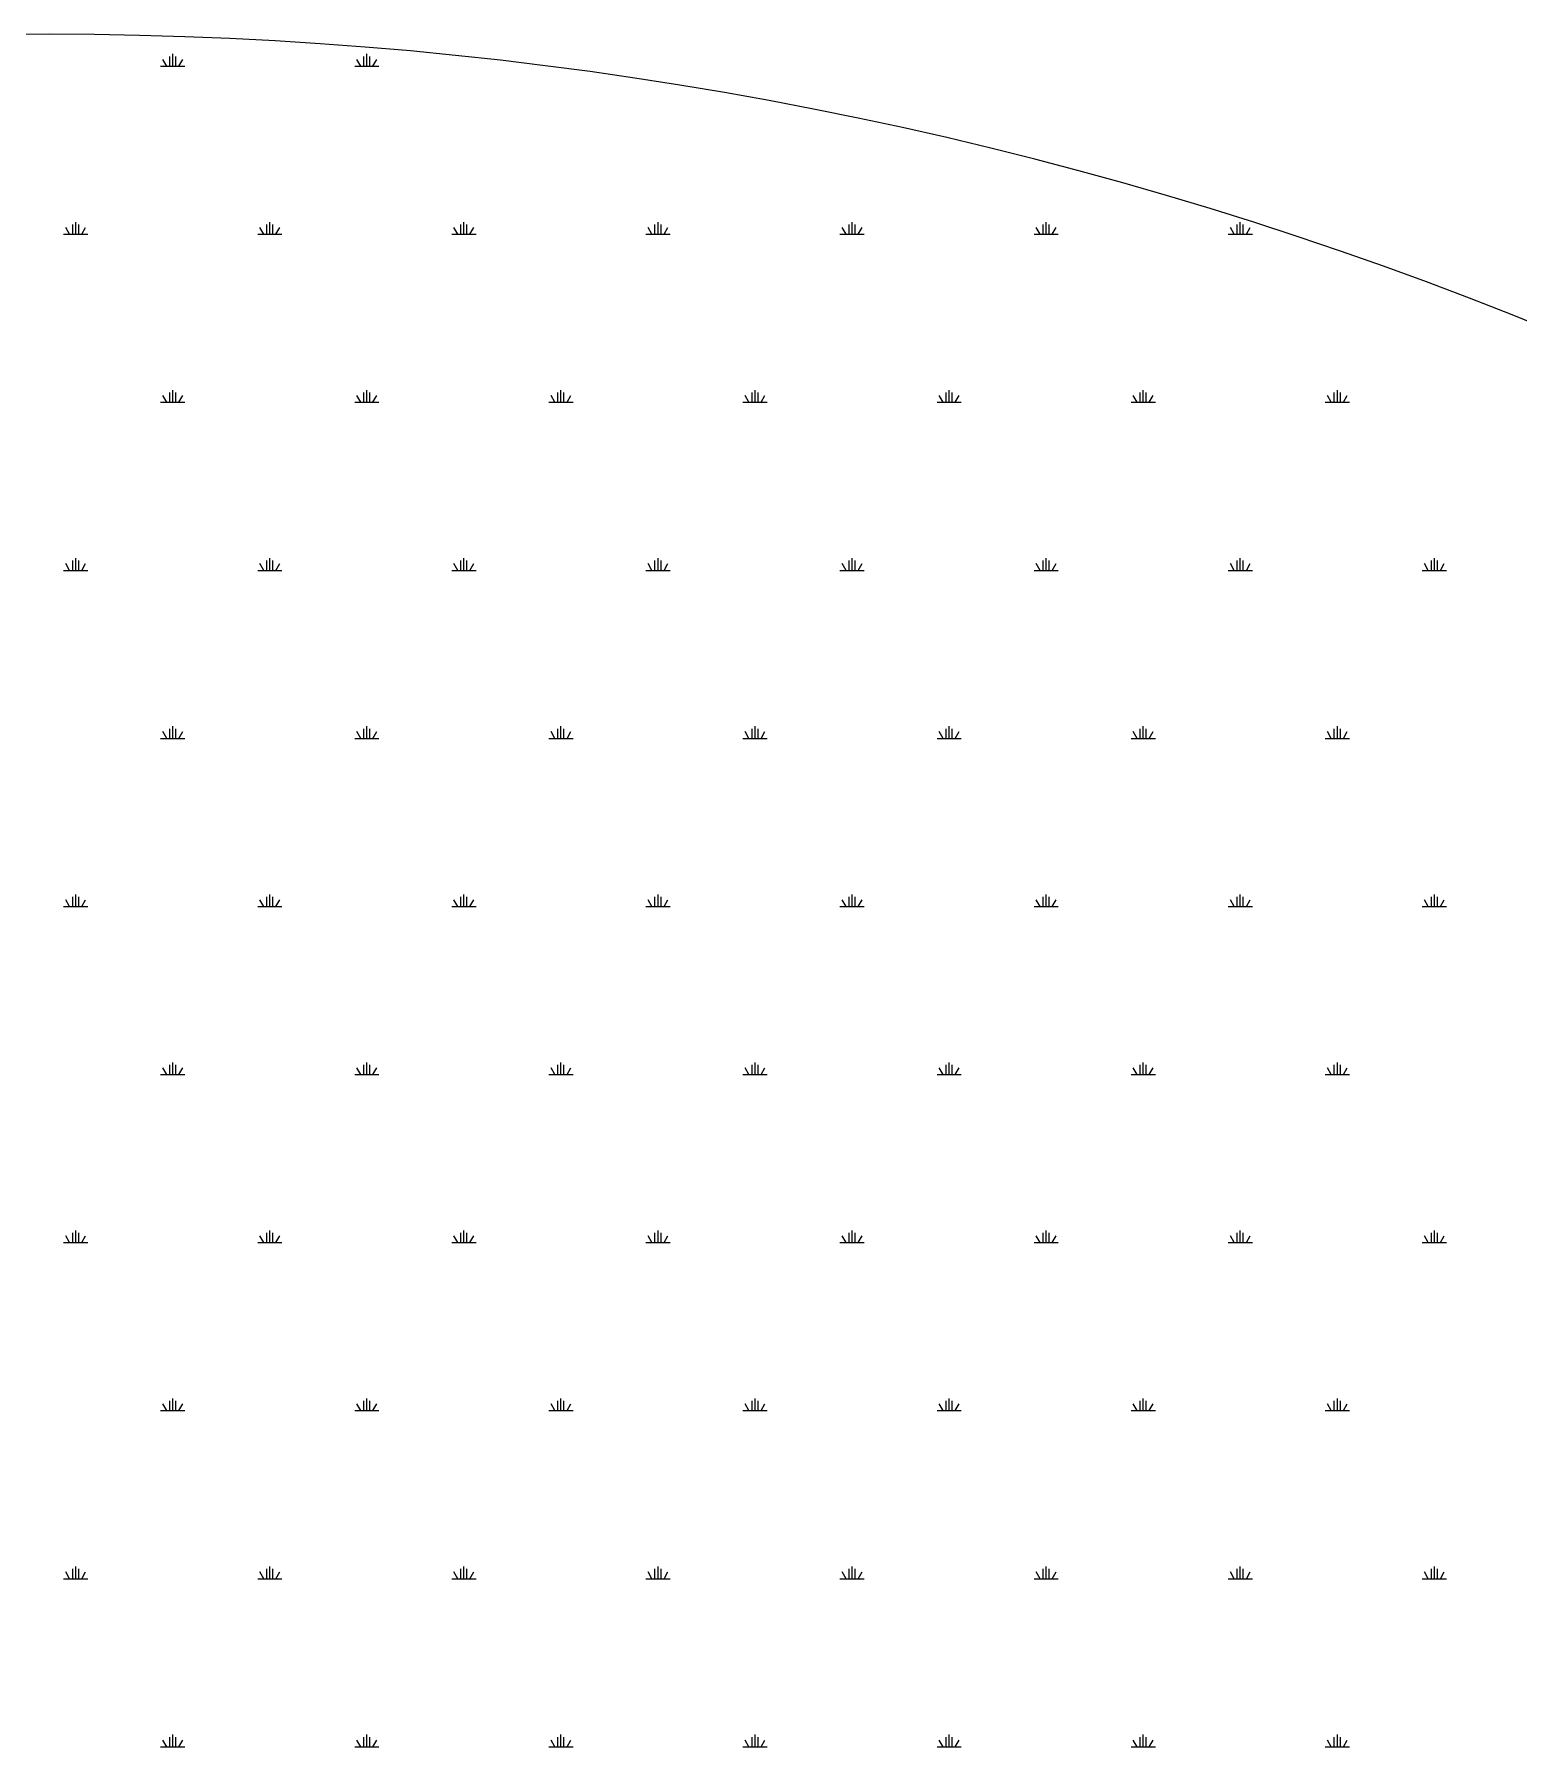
# Model space of a CAD drawing. Header units: inches. Extents: x 0 to 157513, y -28488 to 35640.
# Drawn here: x 33426.6 to 33617.8, y 17399.9 to 17620.5 of the extents above; entities that cross this region are included whole.
import ezdxf

# ---------------------------------------------------------------- set-up
doc = ezdxf.new("R2010")
doc.units = ezdxf.units.IN
doc.header["$LTSCALE"] = 400
doc.header["$MEASUREMENT"] = 0
doc.linetypes.add('PHANTOM', pattern=[2.5, 1.25, -0.25, 0.25, -0.25, 0.25, -0.25])
doc.layers.add('BF STR', color=8, linetype='PHANTOM', lineweight=5)

# ---------------------------------------------------------------- blocks, each defined once
blk = doc.blocks.new('convcs611bc3')
at = {"layer": 'BF STR'}
for p, q in [((-31623.76, 66244.66, -5988.03), (-31623.76, 66245.91, -5988.03)), ((-31623.37, 66244.66, -5988.03), (-31623.37, 66246.23, -5988.03)), ((-31622.98, 66244.66, -5988.03), (-31622.98, 66245.91, -5988.03)), ((-31598.76, 66244.66, -5988.03), (-31598.76, 66245.91, -5988.03)), ((-31598.37, 66244.66, -5988.03), (-31598.37, 66246.23, -5988.03)), ((-31597.98, 66244.66, -5988.03), (-31597.98, 66245.91, -5988.03)), ((-31624.93, 66244.66, -5988.03), (-31621.81, 66244.66, -5988.03)), ((-31624.15, 66244.66, -5988.03), (-31624.65, 66245.53, -5988.03)), ((-31622.59, 66244.66, -5988.03), (-31622.09, 66245.53, -5988.03)), ((-31599.93, 66244.66, -5988.03), (-31596.81, 66244.66, -5988.03)), ((-31599.15, 66244.66, -5988.03), (-31599.65, 66245.53, -5988.03)), ((-31597.59, 66244.66, -5988.03), (-31597.09, 66245.53, -5988.03)), ((-31636.65, 66223.01, -5988.03), (-31637.15, 66223.88, -5988.03)), ((-31636.26, 66223.01, -5988.03), (-31636.26, 66224.26, -5988.03)), ((-31635.87, 66223.01, -5988.03), (-31635.87, 66224.58, -5988.03)), ((-31635.48, 66223.01, -5988.03), (-31635.48, 66224.26, -5988.03)), ((-31635.09, 66223.01, -5988.03), (-31634.59, 66223.88, -5988.03)), ((-31611.65, 66223.01, -5988.03), (-31612.15, 66223.88, -5988.03)), ((-31611.26, 66223.01, -5988.03), (-31611.26, 66224.26, -5988.03)), ((-31610.87, 66223.01, -5988.03), (-31610.87, 66224.58, -5988.03)), ((-31610.48, 66223.01, -5988.03), (-31610.48, 66224.26, -5988.03)), ((-31610.09, 66223.01, -5988.03), (-31609.59, 66223.88, -5988.03)), ((-31586.65, 66223.01, -5988.03), (-31587.15, 66223.88, -5988.03)), ((-31586.26, 66223.01, -5988.03), (-31586.26, 66224.26, -5988.03)), ((-31585.87, 66223.01, -5988.03), (-31585.87, 66224.58, -5988.03)), ((-31585.48, 66223.01, -5988.03), (-31585.48, 66224.26, -5988.03)), ((-31585.09, 66223.01, -5988.03), (-31584.59, 66223.88, -5988.03)), ((-31561.65, 66223.01, -5988.03), (-31562.15, 66223.88, -5988.03)), ((-31561.26, 66223.01, -5988.03), (-31561.26, 66224.26, -5988.03)), ((-31560.87, 66223.01, -5988.03), (-31560.87, 66224.58, -5988.03)), ((-31560.48, 66223.01, -5988.03), (-31560.48, 66224.26, -5988.03)), ((-31560.09, 66223.01, -5988.03), (-31559.59, 66223.88, -5988.03)), ((-31536.65, 66223.01, -5988.03), (-31537.15, 66223.88, -5988.03)), ((-31536.26, 66223.01, -5988.03), (-31536.26, 66224.26, -5988.03)), ((-31535.87, 66223.01, -5988.03), (-31535.87, 66224.58, -5988.03)), ((-31535.48, 66223.01, -5988.03), (-31535.48, 66224.26, -5988.03)), ((-31535.09, 66223.01, -5988.03), (-31534.59, 66223.88, -5988.03)), ((-31511.65, 66223.01, -5988.03), (-31512.15, 66223.88, -5988.03)), ((-31511.26, 66223.01, -5988.03), (-31511.26, 66224.26, -5988.03)), ((-31510.87, 66223.01, -5988.03), (-31510.87, 66224.58, -5988.03)), ((-31510.48, 66223.01, -5988.03), (-31510.48, 66224.26, -5988.03)), ((-31510.09, 66223.01, -5988.03), (-31509.59, 66223.88, -5988.03)), ((-31486.65, 66223.01, -5988.03), (-31487.15, 66223.88, -5988.03)), ((-31486.26, 66223.01, -5988.03), (-31486.26, 66224.26, -5988.03)), ((-31485.87, 66223.01, -5988.03), (-31485.87, 66224.58, -5988.03)), ((-31485.48, 66223.01, -5988.03), (-31485.48, 66224.26, -5988.03)), ((-31485.09, 66223.01, -5988.03), (-31484.59, 66223.88, -5988.03)), ((-31637.43, 66223.01, -5988.03), (-31634.31, 66223.01, -5988.03)), ((-31612.43, 66223.01, -5988.03), (-31609.31, 66223.01, -5988.03)), ((-31587.43, 66223.01, -5988.03), (-31584.31, 66223.01, -5988.03)), ((-31562.43, 66223.01, -5988.03), (-31559.31, 66223.01, -5988.03)), ((-31537.43, 66223.01, -5988.03), (-31534.31, 66223.01, -5988.03)), ((-31512.43, 66223.01, -5988.03), (-31509.31, 66223.01, -5988.03)), ((-31487.43, 66223.01, -5988.03), (-31484.31, 66223.01, -5988.03)), ((-31624.15, 66201.36, -5988.03), (-31624.65, 66202.23, -5988.03)), ((-31623.76, 66201.36, -5988.03), (-31623.76, 66202.61, -5988.03)), ((-31623.37, 66201.36, -5988.03), (-31623.37, 66202.93, -5988.03)), ((-31622.98, 66201.36, -5988.03), (-31622.98, 66202.61, -5988.03)), ((-31622.59, 66201.36, -5988.03), (-31622.09, 66202.23, -5988.03)), ((-31599.15, 66201.36, -5988.03), (-31599.65, 66202.23, -5988.03)), ((-31598.76, 66201.36, -5988.03), (-31598.76, 66202.61, -5988.03)), ((-31598.37, 66201.36, -5988.03), (-31598.37, 66202.93, -5988.03)), ((-31597.98, 66201.36, -5988.03), (-31597.98, 66202.61, -5988.03)), ((-31597.59, 66201.36, -5988.03), (-31597.09, 66202.23, -5988.03)), ((-31574.15, 66201.36, -5988.03), (-31574.65, 66202.23, -5988.03)), ((-31573.76, 66201.36, -5988.03), (-31573.76, 66202.61, -5988.03)), ((-31573.37, 66201.36, -5988.03), (-31573.37, 66202.93, -5988.03)), ((-31572.98, 66201.36, -5988.03), (-31572.98, 66202.61, -5988.03)), ((-31572.59, 66201.36, -5988.03), (-31572.09, 66202.23, -5988.03)), ((-31549.15, 66201.36, -5988.03), (-31549.65, 66202.23, -5988.03)), ((-31548.76, 66201.36, -5988.03), (-31548.76, 66202.61, -5988.03)), ((-31548.37, 66201.36, -5988.03), (-31548.37, 66202.93, -5988.03)), ((-31547.98, 66201.36, -5988.03), (-31547.98, 66202.61, -5988.03)), ((-31547.59, 66201.36, -5988.03), (-31547.09, 66202.23, -5988.03)), ((-31524.15, 66201.36, -5988.03), (-31524.65, 66202.23, -5988.03)), ((-31523.76, 66201.36, -5988.03), (-31523.76, 66202.61, -5988.03)), ((-31523.37, 66201.36, -5988.03), (-31523.37, 66202.93, -5988.03)), ((-31522.98, 66201.36, -5988.03), (-31522.98, 66202.61, -5988.03)), ((-31522.59, 66201.36, -5988.03), (-31522.09, 66202.23, -5988.03)), ((-31499.15, 66201.36, -5988.03), (-31499.65, 66202.23, -5988.03)), ((-31498.76, 66201.36, -5988.03), (-31498.76, 66202.61, -5988.03)), ((-31498.37, 66201.36, -5988.03), (-31498.37, 66202.93, -5988.03)), ((-31497.98, 66201.36, -5988.03), (-31497.98, 66202.61, -5988.03)), ((-31497.59, 66201.36, -5988.03), (-31497.09, 66202.23, -5988.03)), ((-31474.15, 66201.36, -5988.03), (-31474.65, 66202.23, -5988.03)), ((-31473.76, 66201.36, -5988.03), (-31473.76, 66202.61, -5988.03)), ((-31473.37, 66201.36, -5988.03), (-31473.37, 66202.93, -5988.03)), ((-31472.98, 66201.36, -5988.03), (-31472.98, 66202.61, -5988.03)), ((-31472.59, 66201.36, -5988.03), (-31472.09, 66202.23, -5988.03)), ((-31624.93, 66201.36, -5988.03), (-31621.81, 66201.36, -5988.03)), ((-31599.93, 66201.36, -5988.03), (-31596.81, 66201.36, -5988.03)), ((-31574.93, 66201.36, -5988.03), (-31571.81, 66201.36, -5988.03)), ((-31549.93, 66201.36, -5988.03), (-31546.81, 66201.36, -5988.03)), ((-31524.93, 66201.36, -5988.03), (-31521.81, 66201.36, -5988.03)), ((-31499.93, 66201.36, -5988.03), (-31496.81, 66201.36, -5988.03)), ((-31474.93, 66201.36, -5988.03), (-31471.81, 66201.36, -5988.03)), ((-31637.43, 66179.71, -5988.03), (-31634.31, 66179.71, -5988.03)), ((-31636.65, 66179.71, -5988.03), (-31637.15, 66180.58, -5988.03)), ((-31636.26, 66179.71, -5988.03), (-31636.26, 66180.96, -5988.03)), ((-31635.87, 66179.71, -5988.03), (-31635.87, 66181.28, -5988.03)), ((-31635.48, 66179.71, -5988.03), (-31635.48, 66180.96, -5988.03)), ((-31635.09, 66179.71, -5988.03), (-31634.59, 66180.58, -5988.03)), ((-31612.43, 66179.71, -5988.03), (-31609.31, 66179.71, -5988.03)), ((-31611.65, 66179.71, -5988.03), (-31612.15, 66180.58, -5988.03)), ((-31611.26, 66179.71, -5988.03), (-31611.26, 66180.96, -5988.03)), ((-31610.87, 66179.71, -5988.03), (-31610.87, 66181.28, -5988.03)), ((-31610.48, 66179.71, -5988.03), (-31610.48, 66180.96, -5988.03)), ((-31610.09, 66179.71, -5988.03), (-31609.59, 66180.58, -5988.03)), ((-31587.43, 66179.71, -5988.03), (-31584.31, 66179.71, -5988.03)), ((-31586.65, 66179.71, -5988.03), (-31587.15, 66180.58, -5988.03)), ((-31586.26, 66179.71, -5988.03), (-31586.26, 66180.96, -5988.03)), ((-31585.87, 66179.71, -5988.03), (-31585.87, 66181.28, -5988.03)), ((-31585.48, 66179.71, -5988.03), (-31585.48, 66180.96, -5988.03)), ((-31585.09, 66179.71, -5988.03), (-31584.59, 66180.58, -5988.03)), ((-31562.43, 66179.71, -5988.03), (-31559.31, 66179.71, -5988.03)), ((-31561.65, 66179.71, -5988.03), (-31562.15, 66180.58, -5988.03)), ((-31561.26, 66179.71, -5988.03), (-31561.26, 66180.96, -5988.03)), ((-31560.87, 66179.71, -5988.03), (-31560.87, 66181.28, -5988.03)), ((-31560.48, 66179.71, -5988.03), (-31560.48, 66180.96, -5988.03)), ((-31560.09, 66179.71, -5988.03), (-31559.59, 66180.58, -5988.03)), ((-31537.43, 66179.71, -5988.03), (-31534.31, 66179.71, -5988.03)), ((-31536.65, 66179.71, -5988.03), (-31537.15, 66180.58, -5988.03)), ((-31536.26, 66179.71, -5988.03), (-31536.26, 66180.96, -5988.03)), ((-31535.87, 66179.71, -5988.03), (-31535.87, 66181.28, -5988.03)), ((-31535.48, 66179.71, -5988.03), (-31535.48, 66180.96, -5988.03)), ((-31535.09, 66179.71, -5988.03), (-31534.59, 66180.58, -5988.03)), ((-31512.43, 66179.71, -5988.03), (-31509.31, 66179.71, -5988.03)), ((-31511.65, 66179.71, -5988.03), (-31512.15, 66180.58, -5988.03)), ((-31511.26, 66179.71, -5988.03), (-31511.26, 66180.96, -5988.03)), ((-31510.87, 66179.71, -5988.03), (-31510.87, 66181.28, -5988.03)), ((-31510.48, 66179.71, -5988.03), (-31510.48, 66180.96, -5988.03)), ((-31510.09, 66179.71, -5988.03), (-31509.59, 66180.58, -5988.03)), ((-31487.43, 66179.71, -5988.03), (-31484.31, 66179.71, -5988.03)), ((-31486.65, 66179.71, -5988.03), (-31487.15, 66180.58, -5988.03)), ((-31486.26, 66179.71, -5988.03), (-31486.26, 66180.96, -5988.03)), ((-31485.87, 66179.71, -5988.03), (-31485.87, 66181.28, -5988.03)), ((-31485.48, 66179.71, -5988.03), (-31485.48, 66180.96, -5988.03)), ((-31485.09, 66179.71, -5988.03), (-31484.59, 66180.58, -5988.03)), ((-31462.43, 66179.71, -5988.03), (-31459.31, 66179.71, -5988.03)), ((-31461.65, 66179.71, -5988.03), (-31462.15, 66180.58, -5988.03)), ((-31461.26, 66179.71, -5988.03), (-31461.26, 66180.96, -5988.03)), ((-31460.87, 66179.71, -5988.03), (-31460.87, 66181.28, -5988.03)), ((-31460.48, 66179.71, -5988.03), (-31460.48, 66180.96, -5988.03)), ((-31460.09, 66179.71, -5988.03), (-31459.59, 66180.58, -5988.03)), ((-31624.93, 66158.06, -5988.03), (-31621.81, 66158.06, -5988.03)), ((-31624.15, 66158.06, -5988.03), (-31624.65, 66158.93, -5988.03)), ((-31623.76, 66158.06, -5988.03), (-31623.76, 66159.31, -5988.03)), ((-31623.37, 66158.06, -5988.03), (-31623.37, 66159.62, -5988.03)), ((-31622.98, 66158.06, -5988.03), (-31622.98, 66159.31, -5988.03)), ((-31622.59, 66158.06, -5988.03), (-31622.09, 66158.93, -5988.03)), ((-31599.93, 66158.06, -5988.03), (-31596.81, 66158.06, -5988.03)), ((-31599.15, 66158.06, -5988.03), (-31599.65, 66158.93, -5988.03)), ((-31598.76, 66158.06, -5988.03), (-31598.76, 66159.31, -5988.03)), ((-31598.37, 66158.06, -5988.03), (-31598.37, 66159.62, -5988.03)), ((-31597.98, 66158.06, -5988.03), (-31597.98, 66159.31, -5988.03)), ((-31597.59, 66158.06, -5988.03), (-31597.09, 66158.93, -5988.03)), ((-31574.93, 66158.06, -5988.03), (-31571.81, 66158.06, -5988.03)), ((-31574.15, 66158.06, -5988.03), (-31574.65, 66158.93, -5988.03)), ((-31573.76, 66158.06, -5988.03), (-31573.76, 66159.31, -5988.03)), ((-31573.37, 66158.06, -5988.03), (-31573.37, 66159.62, -5988.03)), ((-31572.98, 66158.06, -5988.03), (-31572.98, 66159.31, -5988.03)), ((-31572.59, 66158.06, -5988.03), (-31572.09, 66158.93, -5988.03)), ((-31549.93, 66158.06, -5988.03), (-31546.81, 66158.06, -5988.03)), ((-31549.15, 66158.06, -5988.03), (-31549.65, 66158.93, -5988.03)), ((-31548.76, 66158.06, -5988.03), (-31548.76, 66159.31, -5988.03)), ((-31548.37, 66158.06, -5988.03), (-31548.37, 66159.62, -5988.03)), ((-31547.98, 66158.06, -5988.03), (-31547.98, 66159.31, -5988.03)), ((-31547.59, 66158.06, -5988.03), (-31547.09, 66158.93, -5988.03)), ((-31524.93, 66158.06, -5988.03), (-31521.81, 66158.06, -5988.03)), ((-31524.15, 66158.06, -5988.03), (-31524.65, 66158.93, -5988.03)), ((-31523.76, 66158.06, -5988.03), (-31523.76, 66159.31, -5988.03)), ((-31523.37, 66158.06, -5988.03), (-31523.37, 66159.62, -5988.03)), ((-31522.98, 66158.06, -5988.03), (-31522.98, 66159.31, -5988.03)), ((-31522.59, 66158.06, -5988.03), (-31522.09, 66158.93, -5988.03)), ((-31499.93, 66158.06, -5988.03), (-31496.81, 66158.06, -5988.03)), ((-31499.15, 66158.06, -5988.03), (-31499.65, 66158.93, -5988.03)), ((-31498.76, 66158.06, -5988.03), (-31498.76, 66159.31, -5988.03)), ((-31498.37, 66158.06, -5988.03), (-31498.37, 66159.62, -5988.03)), ((-31497.98, 66158.06, -5988.03), (-31497.98, 66159.31, -5988.03)), ((-31497.59, 66158.06, -5988.03), (-31497.09, 66158.93, -5988.03)), ((-31474.93, 66158.06, -5988.03), (-31471.81, 66158.06, -5988.03)), ((-31474.15, 66158.06, -5988.03), (-31474.65, 66158.93, -5988.03)), ((-31473.76, 66158.06, -5988.03), (-31473.76, 66159.31, -5988.03)), ((-31473.37, 66158.06, -5988.03), (-31473.37, 66159.62, -5988.03)), ((-31472.98, 66158.06, -5988.03), (-31472.98, 66159.31, -5988.03)), ((-31472.59, 66158.06, -5988.03), (-31472.09, 66158.93, -5988.03)), ((-31636.26, 66136.41, -5988.03), (-31636.26, 66137.66, -5988.03)), ((-31635.87, 66136.41, -5988.03), (-31635.87, 66137.97, -5988.03)), ((-31635.48, 66136.41, -5988.03), (-31635.48, 66137.66, -5988.03)), ((-31611.26, 66136.41, -5988.03), (-31611.26, 66137.66, -5988.03)), ((-31610.87, 66136.41, -5988.03), (-31610.87, 66137.97, -5988.03)), ((-31610.48, 66136.41, -5988.03), (-31610.48, 66137.66, -5988.03)), ((-31586.26, 66136.41, -5988.03), (-31586.26, 66137.66, -5988.03)), ((-31585.87, 66136.41, -5988.03), (-31585.87, 66137.97, -5988.03)), ((-31585.48, 66136.41, -5988.03), (-31585.48, 66137.66, -5988.03)), ((-31561.26, 66136.41, -5988.03), (-31561.26, 66137.66, -5988.03)), ((-31560.87, 66136.41, -5988.03), (-31560.87, 66137.97, -5988.03)), ((-31560.48, 66136.41, -5988.03), (-31560.48, 66137.66, -5988.03)), ((-31536.26, 66136.41, -5988.03), (-31536.26, 66137.66, -5988.03)), ((-31535.87, 66136.41, -5988.03), (-31535.87, 66137.97, -5988.03)), ((-31535.48, 66136.41, -5988.03), (-31535.48, 66137.66, -5988.03)), ((-31511.26, 66136.41, -5988.03), (-31511.26, 66137.66, -5988.03)), ((-31510.87, 66136.41, -5988.03), (-31510.87, 66137.97, -5988.03)), ((-31510.48, 66136.41, -5988.03), (-31510.48, 66137.66, -5988.03)), ((-31486.26, 66136.41, -5988.03), (-31486.26, 66137.66, -5988.03)), ((-31485.87, 66136.41, -5988.03), (-31485.87, 66137.97, -5988.03)), ((-31485.48, 66136.41, -5988.03), (-31485.48, 66137.66, -5988.03)), ((-31461.26, 66136.41, -5988.03), (-31461.26, 66137.66, -5988.03)), ((-31460.87, 66136.41, -5988.03), (-31460.87, 66137.97, -5988.03)), ((-31460.48, 66136.41, -5988.03), (-31460.48, 66137.66, -5988.03)), ((-31637.43, 66136.41, -5988.03), (-31634.31, 66136.41, -5988.03)), ((-31636.65, 66136.41, -5988.03), (-31637.15, 66137.28, -5988.03)), ((-31635.09, 66136.41, -5988.03), (-31634.59, 66137.28, -5988.03)), ((-31612.43, 66136.41, -5988.03), (-31609.31, 66136.41, -5988.03)), ((-31611.65, 66136.41, -5988.03), (-31612.15, 66137.28, -5988.03)), ((-31610.09, 66136.41, -5988.03), (-31609.59, 66137.28, -5988.03)), ((-31587.43, 66136.41, -5988.03), (-31584.31, 66136.41, -5988.03)), ((-31586.65, 66136.41, -5988.03), (-31587.15, 66137.28, -5988.03)), ((-31585.09, 66136.41, -5988.03), (-31584.59, 66137.28, -5988.03)), ((-31562.43, 66136.41, -5988.03), (-31559.31, 66136.41, -5988.03)), ((-31561.65, 66136.41, -5988.03), (-31562.15, 66137.28, -5988.03)), ((-31560.09, 66136.41, -5988.03), (-31559.59, 66137.28, -5988.03)), ((-31537.43, 66136.41, -5988.03), (-31534.31, 66136.41, -5988.03)), ((-31536.65, 66136.41, -5988.03), (-31537.15, 66137.28, -5988.03)), ((-31535.09, 66136.41, -5988.03), (-31534.59, 66137.28, -5988.03)), ((-31512.43, 66136.41, -5988.03), (-31509.31, 66136.41, -5988.03)), ((-31511.65, 66136.41, -5988.03), (-31512.15, 66137.28, -5988.03)), ((-31510.09, 66136.41, -5988.03), (-31509.59, 66137.28, -5988.03)), ((-31487.43, 66136.41, -5988.03), (-31484.31, 66136.41, -5988.03)), ((-31486.65, 66136.41, -5988.03), (-31487.15, 66137.28, -5988.03)), ((-31485.09, 66136.41, -5988.03), (-31484.59, 66137.28, -5988.03)), ((-31462.43, 66136.41, -5988.03), (-31459.31, 66136.41, -5988.03)), ((-31461.65, 66136.41, -5988.03), (-31462.15, 66137.28, -5988.03)), ((-31460.09, 66136.41, -5988.03), (-31459.59, 66137.28, -5988.03)), ((-31624.15, 66114.76, -5988.03), (-31624.65, 66115.63, -5988.03)), ((-31623.76, 66114.76, -5988.03), (-31623.76, 66116.01, -5988.03)), ((-31623.37, 66114.76, -5988.03), (-31623.37, 66116.32, -5988.03)), ((-31622.98, 66114.76, -5988.03), (-31622.98, 66116.01, -5988.03)), ((-31622.59, 66114.76, -5988.03), (-31622.09, 66115.63, -5988.03)), ((-31599.15, 66114.76, -5988.03), (-31599.65, 66115.63, -5988.03)), ((-31598.76, 66114.76, -5988.03), (-31598.76, 66116.01, -5988.03)), ((-31598.37, 66114.76, -5988.03), (-31598.37, 66116.32, -5988.03)), ((-31597.98, 66114.76, -5988.03), (-31597.98, 66116.01, -5988.03)), ((-31597.59, 66114.76, -5988.03), (-31597.09, 66115.63, -5988.03)), ((-31574.15, 66114.76, -5988.03), (-31574.65, 66115.63, -5988.03)), ((-31573.76, 66114.76, -5988.03), (-31573.76, 66116.01, -5988.03)), ((-31573.37, 66114.76, -5988.03), (-31573.37, 66116.32, -5988.03)), ((-31572.98, 66114.76, -5988.03), (-31572.98, 66116.01, -5988.03)), ((-31572.59, 66114.76, -5988.03), (-31572.09, 66115.63, -5988.03)), ((-31549.15, 66114.76, -5988.03), (-31549.65, 66115.63, -5988.03)), ((-31548.76, 66114.76, -5988.03), (-31548.76, 66116.01, -5988.03)), ((-31548.37, 66114.76, -5988.03), (-31548.37, 66116.32, -5988.03)), ((-31547.98, 66114.76, -5988.03), (-31547.98, 66116.01, -5988.03)), ((-31547.59, 66114.76, -5988.03), (-31547.09, 66115.63, -5988.03)), ((-31524.15, 66114.76, -5988.03), (-31524.65, 66115.63, -5988.03)), ((-31523.76, 66114.76, -5988.03), (-31523.76, 66116.01, -5988.03)), ((-31523.37, 66114.76, -5988.03), (-31523.37, 66116.32, -5988.03)), ((-31522.98, 66114.76, -5988.03), (-31522.98, 66116.01, -5988.03)), ((-31522.59, 66114.76, -5988.03), (-31522.09, 66115.63, -5988.03)), ((-31499.15, 66114.76, -5988.03), (-31499.65, 66115.63, -5988.03)), ((-31498.76, 66114.76, -5988.03), (-31498.76, 66116.01, -5988.03)), ((-31498.37, 66114.76, -5988.03), (-31498.37, 66116.32, -5988.03)), ((-31497.98, 66114.76, -5988.03), (-31497.98, 66116.01, -5988.03)), ((-31497.59, 66114.76, -5988.03), (-31497.09, 66115.63, -5988.03)), ((-31474.15, 66114.76, -5988.03), (-31474.65, 66115.63, -5988.03)), ((-31473.76, 66114.76, -5988.03), (-31473.76, 66116.01, -5988.03)), ((-31473.37, 66114.76, -5988.03), (-31473.37, 66116.32, -5988.03)), ((-31472.98, 66114.76, -5988.03), (-31472.98, 66116.01, -5988.03)), ((-31472.59, 66114.76, -5988.03), (-31472.09, 66115.63, -5988.03)), ((-31624.93, 66114.76, -5988.03), (-31621.81, 66114.76, -5988.03)), ((-31599.93, 66114.76, -5988.03), (-31596.81, 66114.76, -5988.03)), ((-31574.93, 66114.76, -5988.03), (-31571.81, 66114.76, -5988.03)), ((-31549.93, 66114.76, -5988.03), (-31546.81, 66114.76, -5988.03)), ((-31524.93, 66114.76, -5988.03), (-31521.81, 66114.76, -5988.03)), ((-31499.93, 66114.76, -5988.03), (-31496.81, 66114.76, -5988.03)), ((-31474.93, 66114.76, -5988.03), (-31471.81, 66114.76, -5988.03)), ((-31636.65, 66093.11, -5988.03), (-31637.15, 66093.98, -5988.03)), ((-31636.26, 66093.11, -5988.03), (-31636.26, 66094.36, -5988.03)), ((-31635.87, 66093.11, -5988.03), (-31635.87, 66094.67, -5988.03)), ((-31635.48, 66093.11, -5988.03), (-31635.48, 66094.36, -5988.03)), ((-31635.09, 66093.11, -5988.03), (-31634.59, 66093.98, -5988.03)), ((-31611.65, 66093.11, -5988.03), (-31612.15, 66093.98, -5988.03)), ((-31611.26, 66093.11, -5988.03), (-31611.26, 66094.36, -5988.03)), ((-31610.87, 66093.11, -5988.03), (-31610.87, 66094.67, -5988.03)), ((-31610.48, 66093.11, -5988.03), (-31610.48, 66094.36, -5988.03)), ((-31610.09, 66093.11, -5988.03), (-31609.59, 66093.98, -5988.03)), ((-31586.65, 66093.11, -5988.03), (-31587.15, 66093.98, -5988.03)), ((-31586.26, 66093.11, -5988.03), (-31586.26, 66094.36, -5988.03)), ((-31585.87, 66093.11, -5988.03), (-31585.87, 66094.67, -5988.03)), ((-31585.48, 66093.11, -5988.03), (-31585.48, 66094.36, -5988.03)), ((-31585.09, 66093.11, -5988.03), (-31584.59, 66093.98, -5988.03)), ((-31561.65, 66093.11, -5988.03), (-31562.15, 66093.98, -5988.03)), ((-31561.26, 66093.11, -5988.03), (-31561.26, 66094.36, -5988.03)), ((-31560.87, 66093.11, -5988.03), (-31560.87, 66094.67, -5988.03)), ((-31560.48, 66093.11, -5988.03), (-31560.48, 66094.36, -5988.03)), ((-31560.09, 66093.11, -5988.03), (-31559.59, 66093.98, -5988.03)), ((-31536.65, 66093.11, -5988.03), (-31537.15, 66093.98, -5988.03)), ((-31536.26, 66093.11, -5988.03), (-31536.26, 66094.36, -5988.03)), ((-31535.87, 66093.11, -5988.03), (-31535.87, 66094.67, -5988.03)), ((-31535.48, 66093.11, -5988.03), (-31535.48, 66094.36, -5988.03)), ((-31535.09, 66093.11, -5988.03), (-31534.59, 66093.98, -5988.03)), ((-31511.65, 66093.11, -5988.03), (-31512.15, 66093.98, -5988.03)), ((-31511.26, 66093.11, -5988.03), (-31511.26, 66094.36, -5988.03)), ((-31510.87, 66093.11, -5988.03), (-31510.87, 66094.67, -5988.03)), ((-31510.48, 66093.11, -5988.03), (-31510.48, 66094.36, -5988.03)), ((-31510.09, 66093.11, -5988.03), (-31509.59, 66093.98, -5988.03)), ((-31486.65, 66093.11, -5988.03), (-31487.15, 66093.98, -5988.03)), ((-31486.26, 66093.11, -5988.03), (-31486.26, 66094.36, -5988.03)), ((-31485.87, 66093.11, -5988.03), (-31485.87, 66094.67, -5988.03)), ((-31485.48, 66093.11, -5988.03), (-31485.48, 66094.36, -5988.03)), ((-31485.09, 66093.11, -5988.03), (-31484.59, 66093.98, -5988.03)), ((-31461.65, 66093.11, -5988.03), (-31462.15, 66093.98, -5988.03)), ((-31461.26, 66093.11, -5988.03), (-31461.26, 66094.36, -5988.03)), ((-31460.87, 66093.11, -5988.03), (-31460.87, 66094.67, -5988.03)), ((-31460.48, 66093.11, -5988.03), (-31460.48, 66094.36, -5988.03)), ((-31460.09, 66093.11, -5988.03), (-31459.59, 66093.98, -5988.03)), ((-31637.43, 66093.11, -5988.03), (-31634.31, 66093.11, -5988.03)), ((-31612.43, 66093.11, -5988.03), (-31609.31, 66093.11, -5988.03)), ((-31587.43, 66093.11, -5988.03), (-31584.31, 66093.11, -5988.03)), ((-31562.43, 66093.11, -5988.03), (-31559.31, 66093.11, -5988.03)), ((-31537.43, 66093.11, -5988.03), (-31534.31, 66093.11, -5988.03)), ((-31512.43, 66093.11, -5988.03), (-31509.31, 66093.11, -5988.03)), ((-31487.43, 66093.11, -5988.03), (-31484.31, 66093.11, -5988.03)), ((-31462.43, 66093.11, -5988.03), (-31459.31, 66093.11, -5988.03)), ((-31624.93, 66071.46, -5988.03), (-31621.81, 66071.46, -5988.03)), ((-31624.15, 66071.46, -5988.03), (-31624.65, 66072.33, -5988.03)), ((-31623.76, 66071.46, -5988.03), (-31623.76, 66072.71, -5988.03)), ((-31623.37, 66071.46, -5988.03), (-31623.37, 66073.02, -5988.03)), ((-31622.98, 66071.46, -5988.03), (-31622.98, 66072.71, -5988.03)), ((-31622.59, 66071.46, -5988.03), (-31622.09, 66072.33, -5988.03)), ((-31599.93, 66071.46, -5988.03), (-31596.81, 66071.46, -5988.03)), ((-31599.15, 66071.46, -5988.03), (-31599.65, 66072.33, -5988.03)), ((-31598.76, 66071.46, -5988.03), (-31598.76, 66072.71, -5988.03)), ((-31598.37, 66071.46, -5988.03), (-31598.37, 66073.02, -5988.03)), ((-31597.98, 66071.46, -5988.03), (-31597.98, 66072.71, -5988.03)), ((-31597.59, 66071.46, -5988.03), (-31597.09, 66072.33, -5988.03)), ((-31574.93, 66071.46, -5988.03), (-31571.81, 66071.46, -5988.03)), ((-31574.15, 66071.46, -5988.03), (-31574.65, 66072.33, -5988.03)), ((-31573.76, 66071.46, -5988.03), (-31573.76, 66072.71, -5988.03)), ((-31573.37, 66071.46, -5988.03), (-31573.37, 66073.02, -5988.03)), ((-31572.98, 66071.46, -5988.03), (-31572.98, 66072.71, -5988.03)), ((-31572.59, 66071.46, -5988.03), (-31572.09, 66072.33, -5988.03)), ((-31549.93, 66071.46, -5988.03), (-31546.81, 66071.46, -5988.03)), ((-31549.15, 66071.46, -5988.03), (-31549.65, 66072.33, -5988.03)), ((-31548.76, 66071.46, -5988.03), (-31548.76, 66072.71, -5988.03)), ((-31548.37, 66071.46, -5988.03), (-31548.37, 66073.02, -5988.03)), ((-31547.98, 66071.46, -5988.03), (-31547.98, 66072.71, -5988.03)), ((-31547.59, 66071.46, -5988.03), (-31547.09, 66072.33, -5988.03)), ((-31524.93, 66071.46, -5988.03), (-31521.81, 66071.46, -5988.03)), ((-31524.15, 66071.46, -5988.03), (-31524.65, 66072.33, -5988.03)), ((-31523.76, 66071.46, -5988.03), (-31523.76, 66072.71, -5988.03)), ((-31523.37, 66071.46, -5988.03), (-31523.37, 66073.02, -5988.03)), ((-31522.98, 66071.46, -5988.03), (-31522.98, 66072.71, -5988.03)), ((-31522.59, 66071.46, -5988.03), (-31522.09, 66072.33, -5988.03)), ((-31499.93, 66071.46, -5988.03), (-31496.81, 66071.46, -5988.03)), ((-31499.15, 66071.46, -5988.03), (-31499.65, 66072.33, -5988.03)), ((-31498.76, 66071.46, -5988.03), (-31498.76, 66072.71, -5988.03)), ((-31498.37, 66071.46, -5988.03), (-31498.37, 66073.02, -5988.03)), ((-31497.98, 66071.46, -5988.03), (-31497.98, 66072.71, -5988.03)), ((-31497.59, 66071.46, -5988.03), (-31497.09, 66072.33, -5988.03)), ((-31474.93, 66071.46, -5988.03), (-31471.81, 66071.46, -5988.03)), ((-31474.15, 66071.46, -5988.03), (-31474.65, 66072.33, -5988.03)), ((-31473.76, 66071.46, -5988.03), (-31473.76, 66072.71, -5988.03)), ((-31473.37, 66071.46, -5988.03), (-31473.37, 66073.02, -5988.03)), ((-31472.98, 66071.46, -5988.03), (-31472.98, 66072.71, -5988.03)), ((-31472.59, 66071.46, -5988.03), (-31472.09, 66072.33, -5988.03)), ((-31637.43, 66049.81, -5988.03), (-31634.31, 66049.81, -5988.03)), ((-31636.65, 66049.81, -5988.03), (-31637.15, 66050.68, -5988.03)), ((-31636.26, 66049.81, -5988.03), (-31636.26, 66051.06, -5988.03)), ((-31635.87, 66049.81, -5988.03), (-31635.87, 66051.37, -5988.03)), ((-31635.48, 66049.81, -5988.03), (-31635.48, 66051.06, -5988.03)), ((-31635.09, 66049.81, -5988.03), (-31634.59, 66050.68, -5988.03)), ((-31612.43, 66049.81, -5988.03), (-31609.31, 66049.81, -5988.03)), ((-31611.65, 66049.81, -5988.03), (-31612.15, 66050.68, -5988.03)), ((-31611.26, 66049.81, -5988.03), (-31611.26, 66051.06, -5988.03)), ((-31610.87, 66049.81, -5988.03), (-31610.87, 66051.37, -5988.03)), ((-31610.48, 66049.81, -5988.03), (-31610.48, 66051.06, -5988.03)), ((-31610.09, 66049.81, -5988.03), (-31609.59, 66050.68, -5988.03)), ((-31587.43, 66049.81, -5988.03), (-31584.31, 66049.81, -5988.03)), ((-31586.65, 66049.81, -5988.03), (-31587.15, 66050.68, -5988.03)), ((-31586.26, 66049.81, -5988.03), (-31586.26, 66051.06, -5988.03)), ((-31585.87, 66049.81, -5988.03), (-31585.87, 66051.37, -5988.03)), ((-31585.48, 66049.81, -5988.03), (-31585.48, 66051.06, -5988.03)), ((-31585.09, 66049.81, -5988.03), (-31584.59, 66050.68, -5988.03)), ((-31562.43, 66049.81, -5988.03), (-31559.31, 66049.81, -5988.03)), ((-31561.65, 66049.81, -5988.03), (-31562.15, 66050.68, -5988.03)), ((-31561.26, 66049.81, -5988.03), (-31561.26, 66051.06, -5988.03)), ((-31560.87, 66049.81, -5988.03), (-31560.87, 66051.37, -5988.03)), ((-31560.48, 66049.81, -5988.03), (-31560.48, 66051.06, -5988.03)), ((-31560.09, 66049.81, -5988.03), (-31559.59, 66050.68, -5988.03)), ((-31537.43, 66049.81, -5988.03), (-31534.31, 66049.81, -5988.03)), ((-31536.65, 66049.81, -5988.03), (-31537.15, 66050.68, -5988.03)), ((-31536.26, 66049.81, -5988.03), (-31536.26, 66051.06, -5988.03)), ((-31535.87, 66049.81, -5988.03), (-31535.87, 66051.37, -5988.03)), ((-31535.48, 66049.81, -5988.03), (-31535.48, 66051.06, -5988.03)), ((-31535.09, 66049.81, -5988.03), (-31534.59, 66050.68, -5988.03)), ((-31512.43, 66049.81, -5988.03), (-31509.31, 66049.81, -5988.03)), ((-31511.65, 66049.81, -5988.03), (-31512.15, 66050.68, -5988.03)), ((-31511.26, 66049.81, -5988.03), (-31511.26, 66051.06, -5988.03)), ((-31510.87, 66049.81, -5988.03), (-31510.87, 66051.37, -5988.03)), ((-31510.48, 66049.81, -5988.03), (-31510.48, 66051.06, -5988.03)), ((-31510.09, 66049.81, -5988.03), (-31509.59, 66050.68, -5988.03)), ((-31487.43, 66049.81, -5988.03), (-31484.31, 66049.81, -5988.03)), ((-31486.65, 66049.81, -5988.03), (-31487.15, 66050.68, -5988.03)), ((-31486.26, 66049.81, -5988.03), (-31486.26, 66051.06, -5988.03)), ((-31485.87, 66049.81, -5988.03), (-31485.87, 66051.37, -5988.03)), ((-31485.48, 66049.81, -5988.03), (-31485.48, 66051.06, -5988.03)), ((-31485.09, 66049.81, -5988.03), (-31484.59, 66050.68, -5988.03)), ((-31462.43, 66049.81, -5988.03), (-31459.31, 66049.81, -5988.03)), ((-31461.65, 66049.81, -5988.03), (-31462.15, 66050.68, -5988.03)), ((-31461.26, 66049.81, -5988.03), (-31461.26, 66051.06, -5988.03)), ((-31460.87, 66049.81, -5988.03), (-31460.87, 66051.37, -5988.03)), ((-31460.48, 66049.81, -5988.03), (-31460.48, 66051.06, -5988.03)), ((-31460.09, 66049.81, -5988.03), (-31459.59, 66050.68, -5988.03)), ((-31623.37, 66028.16, -5988.03), (-31623.37, 66029.72, -5988.03)), ((-31598.37, 66028.16, -5988.03), (-31598.37, 66029.72, -5988.03)), ((-31573.37, 66028.16, -5988.03), (-31573.37, 66029.72, -5988.03)), ((-31548.37, 66028.16, -5988.03), (-31548.37, 66029.72, -5988.03)), ((-31523.37, 66028.16, -5988.03), (-31523.37, 66029.72, -5988.03)), ((-31498.37, 66028.16, -5988.03), (-31498.37, 66029.72, -5988.03)), ((-31473.37, 66028.16, -5988.03), (-31473.37, 66029.72, -5988.03)), ((-31624.93, 66028.16, -5988.03), (-31621.81, 66028.16, -5988.03)), ((-31624.15, 66028.16, -5988.03), (-31624.65, 66029.02, -5988.03)), ((-31623.76, 66028.16, -5988.03), (-31623.76, 66029.41, -5988.03)), ((-31622.98, 66028.16, -5988.03), (-31622.98, 66029.41, -5988.03)), ((-31622.59, 66028.16, -5988.03), (-31622.09, 66029.02, -5988.03)), ((-31599.93, 66028.16, -5988.03), (-31596.81, 66028.16, -5988.03)), ((-31599.15, 66028.16, -5988.03), (-31599.65, 66029.02, -5988.03)), ((-31598.76, 66028.16, -5988.03), (-31598.76, 66029.41, -5988.03)), ((-31597.98, 66028.16, -5988.03), (-31597.98, 66029.41, -5988.03)), ((-31597.59, 66028.16, -5988.03), (-31597.09, 66029.02, -5988.03)), ((-31574.93, 66028.16, -5988.03), (-31571.81, 66028.16, -5988.03)), ((-31574.15, 66028.16, -5988.03), (-31574.65, 66029.02, -5988.03)), ((-31573.76, 66028.16, -5988.03), (-31573.76, 66029.41, -5988.03)), ((-31572.98, 66028.16, -5988.03), (-31572.98, 66029.41, -5988.03)), ((-31572.59, 66028.16, -5988.03), (-31572.09, 66029.02, -5988.03)), ((-31549.93, 66028.16, -5988.03), (-31546.81, 66028.16, -5988.03)), ((-31549.15, 66028.16, -5988.03), (-31549.65, 66029.02, -5988.03)), ((-31548.76, 66028.16, -5988.03), (-31548.76, 66029.41, -5988.03)), ((-31547.98, 66028.16, -5988.03), (-31547.98, 66029.41, -5988.03)), ((-31547.59, 66028.16, -5988.03), (-31547.09, 66029.02, -5988.03)), ((-31524.93, 66028.16, -5988.03), (-31521.81, 66028.16, -5988.03)), ((-31524.15, 66028.16, -5988.03), (-31524.65, 66029.02, -5988.03)), ((-31523.76, 66028.16, -5988.03), (-31523.76, 66029.41, -5988.03)), ((-31522.98, 66028.16, -5988.03), (-31522.98, 66029.41, -5988.03)), ((-31522.59, 66028.16, -5988.03), (-31522.09, 66029.02, -5988.03)), ((-31499.93, 66028.16, -5988.03), (-31496.81, 66028.16, -5988.03)), ((-31499.15, 66028.16, -5988.03), (-31499.65, 66029.02, -5988.03)), ((-31498.76, 66028.16, -5988.03), (-31498.76, 66029.41, -5988.03)), ((-31497.98, 66028.16, -5988.03), (-31497.98, 66029.41, -5988.03)), ((-31497.59, 66028.16, -5988.03), (-31497.09, 66029.02, -5988.03)), ((-31474.93, 66028.16, -5988.03), (-31471.81, 66028.16, -5988.03)), ((-31474.15, 66028.16, -5988.03), (-31474.65, 66029.02, -5988.03)), ((-31473.76, 66028.16, -5988.03), (-31473.76, 66029.41, -5988.03)), ((-31472.98, 66028.16, -5988.03), (-31472.98, 66029.41, -5988.03)), ((-31472.59, 66028.16, -5988.03), (-31472.09, 66029.02, -5988.03))]:
    blk.add_line(p, q, dxfattribs=at)
blk.add_arc((-31639.71, 65738.67, -3341.11), 510.1, 47.2313, 132.6725, dxfattribs=at)

msp = doc.modelspace()

# ---------------------------------------------------------------- block references
msp.add_blockref('convcs611bc3', (65067.81, -48628.29, 202.8))

doc.saveas('drawing.dxf')
